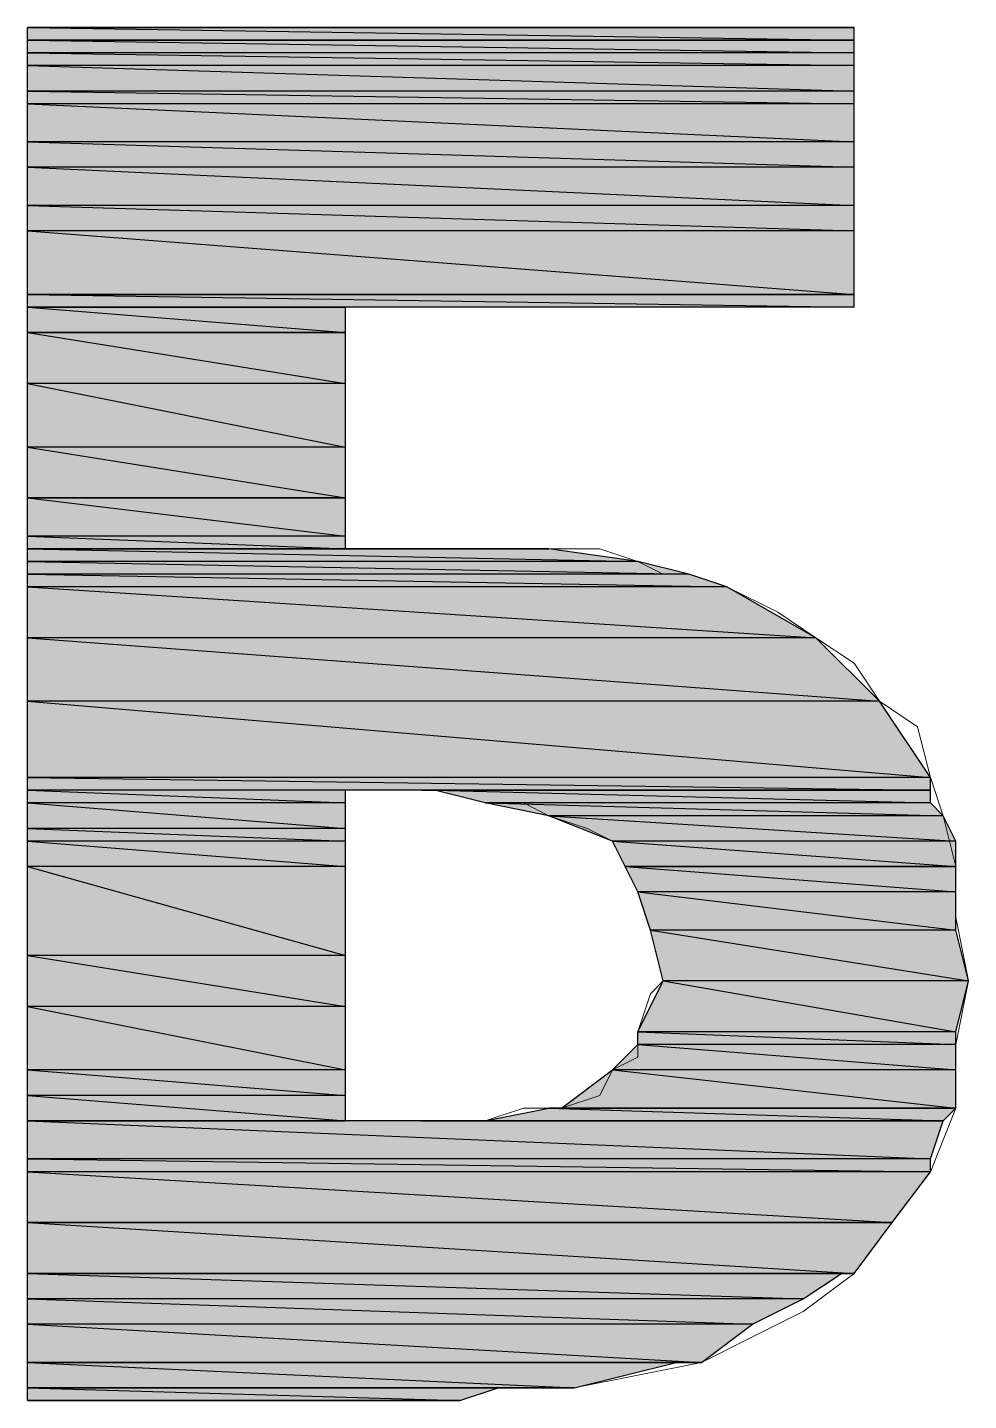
# Model space of a CAD drawing. Header units: millimetres. Extents: x -678 to 5260, y -935 to 3264.
# Drawn here: x 4896.71 to 4921.27, y -830.98 to -795.13 of the extents above; entities that cross this region are included whole.
import ezdxf

# ---------------------------------------------------------------- set-up
doc = ezdxf.new("R2010")
doc.units = ezdxf.units.MM
doc.header["$MEASUREMENT"] = 0
doc.layers.get('0').update_dxf_attribs({"linetype": 'CONTINUOUS'})

msp = doc.modelspace()

# ---------------------------------------------------------------- hatches: boundary and pattern name
at = {"true_color": 0x000007}
h = msp.add_hatch(color=7, dxfattribs=at)
h.paths.add_polyline_path([(4918.2869, -795.12832), (4896.71014, -795.12832), (4918.2869, -795.46027)])
h.paths.add_polyline_path([(4896.71014, -795.12832), (4918.2869, -795.46027), (4896.71014, -795.46027)])
h = msp.add_hatch(color=7, dxfattribs=at)
h.paths.add_polyline_path([(4918.2869, -795.46027), (4896.71014, -795.46027), (4918.2869, -795.79222)])
h.paths.add_polyline_path([(4896.71014, -795.46027), (4918.2869, -795.79222), (4896.71014, -795.79222)])
h = msp.add_hatch(color=7, dxfattribs=at)
h.paths.add_polyline_path([(4918.2869, -795.79222), (4896.71014, -795.79222), (4918.2869, -796.12417)])
h.paths.add_polyline_path([(4896.71014, -795.79222), (4918.2869, -796.12417), (4896.71014, -796.12417)])
h = msp.add_hatch(color=7, dxfattribs=at)
h.paths.add_polyline_path([(4918.2869, -796.12417), (4896.71014, -796.12417), (4918.2869, -796.78807)])
h.paths.add_polyline_path([(4896.71014, -796.12417), (4918.2869, -796.78807), (4896.71014, -796.78807)])
h = msp.add_hatch(color=7, dxfattribs=at)
h.paths.add_polyline_path([(4918.2869, -796.78807), (4896.71014, -796.78807), (4918.2869, -797.12002)])
h.paths.add_polyline_path([(4896.71014, -796.78807), (4918.2869, -797.12002), (4896.71014, -797.12002)])
h = msp.add_hatch(color=7, dxfattribs=at)
h.paths.add_polyline_path([(4918.2869, -797.12002), (4896.71014, -797.12002), (4918.2869, -798.11587)])
h.paths.add_polyline_path([(4896.71014, -797.12002), (4918.2869, -798.11587), (4896.71014, -798.11587)])
h = msp.add_hatch(color=7, dxfattribs=at)
h.paths.add_polyline_path([(4918.2869, -798.11587), (4896.71014, -798.11587), (4918.2869, -798.77977)])
h.paths.add_polyline_path([(4896.71014, -798.11587), (4918.2869, -798.77977), (4896.71014, -798.77977)])
h = msp.add_hatch(color=7, dxfattribs=at)
h.paths.add_polyline_path([(4918.2869, -798.77977), (4896.71014, -798.77977), (4918.2869, -799.77562)])
h.paths.add_polyline_path([(4896.71014, -798.77977), (4918.2869, -799.77562), (4896.71014, -799.77562)])
h = msp.add_hatch(color=7, dxfattribs=at)
h.paths.add_polyline_path([(4918.2869, -799.77562), (4896.71014, -799.77562), (4918.2869, -800.43952)])
h.paths.add_polyline_path([(4896.71014, -799.77562), (4918.2869, -800.43952), (4896.71014, -800.43952)])
h = msp.add_hatch(color=7, dxfattribs=at)
h.paths.add_polyline_path([(4918.2869, -800.43952), (4896.71014, -800.43952), (4918.2869, -802.09927)])
h.paths.add_polyline_path([(4896.71014, -800.43952), (4918.2869, -802.09927), (4896.71014, -802.09927)])
h = msp.add_hatch(color=7, dxfattribs=at)
h.paths.add_polyline_path([(4918.2869, -802.09927), (4896.71014, -802.09927), (4918.2869, -802.43122)])
h.paths.add_polyline_path([(4896.71014, -802.09927), (4918.2869, -802.43122), (4896.71014, -802.43122)])
h = msp.add_hatch(color=7, dxfattribs=at)
h.paths.add_polyline_path([(4905.00889, -802.43122), (4896.71014, -802.43122), (4905.00889, -803.09512)])
h.paths.add_polyline_path([(4896.71014, -802.43122), (4905.00889, -803.09512), (4896.71014, -803.09512)])
h.paths.add_polyline_path([(4905.00889, -803.09512), (4896.71014, -803.09512)])
h.paths.add_polyline_path([(4896.71014, -803.09512), (4905.00889, -803.09512)])
h = msp.add_hatch(color=7, dxfattribs=at)
h.paths.add_polyline_path([(4905.00889, -803.09512), (4896.71014, -803.09512), (4905.00889, -804.42292)])
h.paths.add_polyline_path([(4896.71014, -803.09512), (4905.00889, -804.42292), (4896.71014, -804.42292)])
h = msp.add_hatch(color=7, dxfattribs=at)
h.paths.add_polyline_path([(4905.00889, -804.42292), (4896.71014, -804.42292), (4905.00889, -806.08267)])
h.paths.add_polyline_path([(4896.71014, -804.42292), (4905.00889, -806.08267), (4896.71014, -806.08267)])
h = msp.add_hatch(color=7, dxfattribs=at)
h.paths.add_polyline_path([(4905.00889, -806.08267), (4896.71014, -806.08267), (4905.00889, -807.41047)])
h.paths.add_polyline_path([(4896.71014, -806.08267), (4905.00889, -807.41047), (4896.71014, -807.41047)])
h = msp.add_hatch(color=7, dxfattribs=at)
h.paths.add_polyline_path([(4905.00889, -807.41047), (4896.71014, -807.41047), (4905.00889, -808.40633)])
h.paths.add_polyline_path([(4896.71014, -807.41047), (4905.00889, -808.40633), (4896.71014, -808.40633)])
h = msp.add_hatch(color=7, dxfattribs=at)
h.paths.add_polyline_path([(4905.00889, -808.40633), (4896.71014, -808.40633), (4905.00889, -808.73828)])
h.paths.add_polyline_path([(4896.71014, -808.40633), (4905.00889, -808.73828), (4896.71014, -808.73828)])
h = msp.add_hatch(color=7, dxfattribs=at)
h.paths.add_polyline_path([(4905.67279, -808.73828), (4896.71014, -808.73828)])
h.paths.add_polyline_path([(4905.67279, -808.73828), (4896.71014, -808.73828), (4905.00889, -808.73828)])
h = msp.add_hatch(color=7, dxfattribs=at)
h.paths.add_polyline_path([(4907.33254, -808.73828), (4896.71014, -808.73828)])
h.paths.add_polyline_path([(4907.33254, -808.73828), (4896.71014, -808.73828), (4905.67279, -808.73828)])
h = msp.add_hatch(color=7, dxfattribs=at)
h.paths.add_polyline_path([(4907.33254, -808.73828), (4896.71014, -808.73828), (4910.3201, -808.73828)])
h.paths.add_polyline_path([(4896.71014, -808.73828), (4910.3201, -808.73828)])
h = msp.add_hatch(color=7, dxfattribs=at)
h.paths.add_polyline_path([(4910.3201, -808.73828), (4896.71014, -808.73828), (4912.64375, -809.07023)])
h.paths.add_polyline_path([(4896.71014, -808.73828), (4912.64375, -809.07023), (4896.71014, -809.07023)])
h = msp.add_hatch(color=7, dxfattribs=at)
h.paths.add_polyline_path([(4912.64375, -809.07023), (4896.71014, -809.07023), (4913.97155, -809.40218)])
h.paths.add_polyline_path([(4896.71014, -809.07023), (4913.97155, -809.40218), (4896.71014, -809.40218)])
h = msp.add_hatch(color=7, dxfattribs=at)
h.paths.add_polyline_path([(4913.97155, -809.40218), (4896.71014, -809.40218), (4914.9674, -809.73413)])
h.paths.add_polyline_path([(4896.71014, -809.40218), (4914.9674, -809.73413), (4896.71014, -809.73413)])
h = msp.add_hatch(color=7, dxfattribs=at)
h.paths.add_polyline_path([(4914.9674, -809.73413), (4896.71014, -809.73413), (4917.29105, -811.06193)])
h.paths.add_polyline_path([(4896.71014, -809.73413), (4917.29105, -811.06193), (4896.71014, -811.06193)])
h = msp.add_hatch(color=7, dxfattribs=at)
h.paths.add_polyline_path([(4917.29105, -811.06193), (4896.71014, -811.06193), (4918.9508, -812.72168)])
h.paths.add_polyline_path([(4896.71014, -811.06193), (4918.9508, -812.72168), (4896.71014, -812.72168)])
h = msp.add_hatch(color=7, dxfattribs=at)
h.paths.add_polyline_path([(4918.9508, -812.72168), (4896.71014, -812.72168), (4920.2786, -814.71338)])
h.paths.add_polyline_path([(4896.71014, -812.72168), (4920.2786, -814.71338), (4896.71014, -814.71338)])
h = msp.add_hatch(color=7, dxfattribs=at)
h.paths.add_polyline_path([(4920.2786, -814.71338), (4896.71014, -814.71338), (4920.2786, -815.04533)])
h.paths.add_polyline_path([(4896.71014, -814.71338), (4920.2786, -815.04533), (4896.71014, -815.04533)])
h = msp.add_hatch(color=7, dxfattribs=at)
h.paths.add_polyline_path([(4905.00889, -815.04533), (4896.71014, -815.04533), (4905.00889, -815.37728)])
h.paths.add_polyline_path([(4896.71014, -815.04533), (4905.00889, -815.37728), (4896.71014, -815.37728)])
h = msp.add_hatch(color=7, dxfattribs=at)
h.paths.add_polyline_path([(4920.2786, -815.04533), (4907.33254, -815.04533), (4920.2786, -815.37728)])
h.paths.add_polyline_path([(4907.33254, -815.04533), (4920.2786, -815.37728), (4908.66035, -815.37728)])
h = msp.add_hatch(color=7, dxfattribs=at)
h.paths.add_polyline_path([(4905.00889, -815.37728), (4896.71014, -815.37728), (4905.00889, -816.04118)])
h.paths.add_polyline_path([(4896.71014, -815.37728), (4905.00889, -816.04118), (4896.71014, -816.04118)])
h = msp.add_hatch(color=7, dxfattribs=at)
h.paths.add_polyline_path([(4920.2786, -815.37728), (4908.66035, -815.37728), (4920.61055, -815.70923)])
h.paths.add_polyline_path([(4908.66035, -815.37728), (4920.61055, -815.70923), (4910.3201, -815.70923)])
h = msp.add_hatch(color=7, dxfattribs=at)
h.paths.add_polyline_path([(4920.61055, -815.70923), (4910.3201, -815.70923), (4920.9425, -816.37313)])
h.paths.add_polyline_path([(4910.3201, -815.70923), (4920.9425, -816.37313), (4911.97985, -816.37313)])
h = msp.add_hatch(color=7, dxfattribs=at)
h.paths.add_polyline_path([(4905.00889, -816.04118), (4896.71014, -816.04118), (4905.00889, -816.37313)])
h.paths.add_polyline_path([(4896.71014, -816.04118), (4905.00889, -816.37313), (4896.71014, -816.37313)])
h = msp.add_hatch(color=7, dxfattribs=at)
h.paths.add_polyline_path([(4905.00889, -816.37313), (4896.71014, -816.37313), (4905.00889, -817.03703)])
h.paths.add_polyline_path([(4896.71014, -816.37313), (4905.00889, -817.03703), (4896.71014, -817.03703)])
h = msp.add_hatch(color=7, dxfattribs=at)
h.paths.add_polyline_path([(4920.9425, -816.37313), (4911.97985, -816.37313), (4920.9425, -817.03703)])
h.paths.add_polyline_path([(4911.97985, -816.37313), (4920.9425, -817.03703), (4912.3118, -817.03703)])
h = msp.add_hatch(color=7, dxfattribs=at)
h.paths.add_polyline_path([(4905.00889, -817.03703), (4896.71014, -817.03703), (4905.00889, -819.36068)])
h.paths.add_polyline_path([(4896.71014, -817.03703), (4905.00889, -819.36068), (4896.71014, -819.36068)])
h = msp.add_hatch(color=7, dxfattribs=at)
h.paths.add_polyline_path([(4920.9425, -817.03703), (4912.3118, -817.03703), (4920.9425, -817.70093)])
h.paths.add_polyline_path([(4912.3118, -817.03703), (4920.9425, -817.70093), (4912.64375, -817.70093)])
h = msp.add_hatch(color=7, dxfattribs=at)
h.paths.add_polyline_path([(4920.9425, -817.70093), (4912.64375, -817.70093), (4920.9425, -818.69678)])
h.paths.add_polyline_path([(4912.64375, -817.70093), (4920.9425, -818.69678), (4912.9757, -818.69678)])
h = msp.add_hatch(color=7, dxfattribs=at)
h.paths.add_polyline_path([(4920.9425, -818.69678), (4912.9757, -818.69678), (4921.27445, -820.02458)])
h.paths.add_polyline_path([(4912.9757, -818.69678), (4921.27445, -820.02458), (4913.30765, -820.02458)])
h = msp.add_hatch(color=7, dxfattribs=at)
h.paths.add_polyline_path([(4905.00889, -819.36068), (4896.71014, -819.36068), (4905.00889, -820.68848)])
h.paths.add_polyline_path([(4896.71014, -819.36068), (4905.00889, -820.68848), (4896.71014, -820.68848)])
h = msp.add_hatch(color=7, dxfattribs=at)
h.paths.add_polyline_path([(4921.27445, -820.02458), (4913.30765, -820.02458), (4920.9425, -821.35238)])
h.paths.add_polyline_path([(4913.30765, -820.02458), (4920.9425, -821.35238), (4912.64375, -821.35238)])
h = msp.add_hatch(color=7, dxfattribs=at)
h.paths.add_polyline_path([(4905.00889, -820.68848), (4896.71014, -820.68848), (4905.00889, -822.34823)])
h.paths.add_polyline_path([(4896.71014, -820.68848), (4905.00889, -822.34823), (4896.71014, -822.34823)])
h = msp.add_hatch(color=7, dxfattribs=at)
h.paths.add_polyline_path([(4920.9425, -821.68433), (4912.64375, -821.68433), (4920.9425, -822.34823)])
h.paths.add_polyline_path([(4912.64375, -821.68433), (4920.9425, -822.34823), (4911.97985, -822.34823)])
h = msp.add_hatch(color=7, dxfattribs=at)
h.paths.add_polyline_path([(4920.9425, -821.35238), (4912.64375, -821.35238), (4920.9425, -821.68433)])
h.paths.add_polyline_path([(4912.64375, -821.35238), (4920.9425, -821.68433), (4912.64375, -821.68433)])
h = msp.add_hatch(color=7, dxfattribs=at)
h.paths.add_polyline_path([(4905.00889, -822.34823), (4896.71014, -822.34823), (4905.00889, -823.01213)])
h.paths.add_polyline_path([(4896.71014, -822.34823), (4905.00889, -823.01213), (4896.71014, -823.01213)])
h = msp.add_hatch(color=7, dxfattribs=at)
h.paths.add_polyline_path([(4920.9425, -822.34823), (4911.97985, -822.34823), (4920.9425, -823.34408)])
h.paths.add_polyline_path([(4911.97985, -822.34823), (4920.9425, -823.34408), (4910.65205, -823.34408)])
h = msp.add_hatch(color=7, dxfattribs=at)
h.paths.add_polyline_path([(4905.00889, -823.01213), (4896.71014, -823.01213), (4905.00889, -823.67603)])
h.paths.add_polyline_path([(4896.71014, -823.01213), (4905.00889, -823.67603), (4896.71014, -823.67603)])
h = msp.add_hatch(color=7, dxfattribs=at)
h.paths.add_polyline_path([(4920.9425, -823.34408), (4910.3201, -823.34408), (4920.61055, -823.67603)])
h.paths.add_polyline_path([(4910.3201, -823.34408), (4920.61055, -823.67603), (4908.66035, -823.67603)])
h = msp.add_hatch(color=7, dxfattribs=at)
h.paths.add_polyline_path([(4920.61055, -823.67603), (4896.71014, -823.67603), (4920.2786, -824.67189)])
h.paths.add_polyline_path([(4896.71014, -823.67603), (4920.2786, -824.67189), (4896.71014, -824.67189)])
h = msp.add_hatch(color=7, dxfattribs=at)
h.paths.add_polyline_path([(4920.2786, -824.67189), (4896.71014, -824.67189), (4920.2786, -825.00384)])
h.paths.add_polyline_path([(4896.71014, -824.67189), (4920.2786, -825.00384), (4896.71014, -825.00384)])
h = msp.add_hatch(color=7, dxfattribs=at)
h.paths.add_polyline_path([(4920.2786, -825.00384), (4896.71014, -825.00384), (4919.28275, -826.33164)])
h.paths.add_polyline_path([(4896.71014, -825.00384), (4919.28275, -826.33164), (4896.71014, -826.33164)])
h = msp.add_hatch(color=7, dxfattribs=at)
h.paths.add_polyline_path([(4919.28275, -826.33164), (4896.71014, -826.33164), (4918.2869, -827.65944)])
h.paths.add_polyline_path([(4896.71014, -826.33164), (4918.2869, -827.65944), (4896.71014, -827.65944)])
h = msp.add_hatch(color=7, dxfattribs=at)
h.paths.add_polyline_path([(4918.2869, -827.65944), (4896.71014, -827.65944), (4917.95495, -827.65944)])
h.paths.add_polyline_path([(4896.71014, -827.65944), (4917.95495, -827.65944)])
h = msp.add_hatch(color=7, dxfattribs=at)
h.paths.add_polyline_path([(4917.95495, -827.65944), (4896.71014, -827.65944), (4916.9591, -828.32334)])
h.paths.add_polyline_path([(4896.71014, -827.65944), (4916.9591, -828.32334), (4896.71014, -828.32334)])
h = msp.add_hatch(color=7, dxfattribs=at)
h.paths.add_polyline_path([(4916.9591, -828.32334), (4896.71014, -828.32334), (4915.6313, -828.98724)])
h.paths.add_polyline_path([(4896.71014, -828.32334), (4915.6313, -828.98724), (4896.71014, -828.98724)])
h = msp.add_hatch(color=7, dxfattribs=at)
h.paths.add_polyline_path([(4915.6313, -828.98724), (4896.71014, -828.98724), (4914.3035, -829.98309)])
h.paths.add_polyline_path([(4896.71014, -828.98724), (4914.3035, -829.98309), (4896.71014, -829.98309)])
h = msp.add_hatch(color=7, dxfattribs=at)
h.paths.add_polyline_path([(4914.3035, -829.98309), (4896.71014, -829.98309), (4913.6396, -829.98309)])
h.paths.add_polyline_path([(4896.71014, -829.98309), (4913.6396, -829.98309)])
h = msp.add_hatch(color=7, dxfattribs=at)
h.paths.add_polyline_path([(4913.6396, -829.98309), (4896.71014, -829.98309), (4910.984, -830.64699)])
h.paths.add_polyline_path([(4896.71014, -829.98309), (4910.984, -830.64699), (4896.71014, -830.64699)])
h = msp.add_hatch(color=7, dxfattribs=at)
h.paths.add_polyline_path([(4908.9923, -830.64699), (4896.71014, -830.64699)])
h.paths.add_polyline_path([(4908.9923, -830.64699), (4896.71014, -830.64699), (4910.984, -830.64699)])
h = msp.add_hatch(color=7, dxfattribs=at)
h.paths.add_polyline_path([(4908.9923, -830.64699), (4896.71014, -830.64699), (4907.99645, -830.97894)])
h.paths.add_polyline_path([(4896.71014, -830.64699), (4907.99645, -830.97894), (4896.71014, -830.97894)])
h = msp.add_hatch(color=7, dxfattribs=at)
h.paths.add_polyline_path([(4907.6645, -830.97894), (4897.04209, -830.97894)])
h.paths.add_polyline_path([(4907.6645, -830.97894), (4897.04209, -830.97894), (4907.99645, -830.97894)])

# ---------------------------------------------------------------- linework, layer by layer
at = {"color": 7, "linetype": 'Continuous', "lineweight": -2, "true_color": 0x000007}
for points in [[(4897.04209, -795.12832), (4918.2869, -795.12832), (4896.71014, -795.12832)], [(4918.2869, -795.12832), (4896.71014, -795.12832), (4918.2869, -795.46027)], [(4896.71014, -795.12832), (4918.2869, -795.46027), (4896.71014, -795.46027)], [(4918.2869, -795.12832), (4897.04209, -795.12832)], [(4896.71014, -795.46027), (4918.2869, -795.46027), (4918.2869, -795.46027)], [(4918.2869, -795.46027), (4918.2869, -795.46027), (4896.71014, -795.46027)], [(4918.2869, -795.46027), (4896.71014, -795.46027), (4918.2869, -795.79222)], [(4896.71014, -795.46027), (4918.2869, -795.79222), (4896.71014, -795.79222)], [(4918.2869, -795.79222), (4896.71014, -795.79222), (4918.2869, -796.12417)], [(4896.71014, -795.79222), (4918.2869, -796.12417), (4896.71014, -796.12417)], [(4918.2869, -796.12417), (4896.71014, -796.12417), (4918.2869, -796.78807)], [(4896.71014, -796.12417), (4918.2869, -796.78807), (4896.71014, -796.78807)], [(4918.2869, -796.78807), (4896.71014, -796.78807), (4918.2869, -797.12002)], [(4896.71014, -796.78807), (4918.2869, -797.12002), (4896.71014, -797.12002)], [(4918.2869, -797.12002), (4896.71014, -797.12002), (4918.2869, -798.11587)], [(4896.71014, -797.12002), (4918.2869, -798.11587), (4896.71014, -798.11587)], [(4918.2869, -798.11587), (4896.71014, -798.11587), (4918.2869, -798.77977)], [(4896.71014, -798.11587), (4918.2869, -798.77977), (4896.71014, -798.77977)], [(4918.2869, -798.77977), (4896.71014, -798.77977), (4918.2869, -799.77562)], [(4896.71014, -798.77977), (4918.2869, -799.77562), (4896.71014, -799.77562)], [(4918.2869, -799.77562), (4896.71014, -799.77562), (4918.2869, -800.43952)], [(4896.71014, -799.77562), (4918.2869, -800.43952), (4896.71014, -800.43952)], [(4918.2869, -800.43952), (4896.71014, -800.43952), (4918.2869, -802.09927)], [(4896.71014, -800.43952), (4918.2869, -802.09927), (4896.71014, -802.09927)], [(4918.2869, -802.09927), (4896.71014, -802.09927)], [(4896.71014, -802.09927), (4918.2869, -802.09927)], [(4918.2869, -802.09927), (4896.71014, -802.09927), (4918.2869, -802.43122)], [(4896.71014, -802.09927), (4918.2869, -802.43122), (4896.71014, -802.43122)], [(4905.00889, -802.43122), (4905.00889, -802.43122), (4896.71014, -802.43122)], [(4905.00889, -802.43122), (4896.71014, -802.43122)], [(4905.00889, -802.43122), (4896.71014, -802.43122), (4905.00889, -803.09512)], [(4896.71014, -802.43122), (4905.00889, -803.09512), (4896.71014, -803.09512)], [(4905.00889, -803.09512), (4896.71014, -803.09512)], [(4896.71014, -803.09512), (4905.00889, -803.09512), (4905.00889, -803.09512)], [(4905.00889, -803.09512), (4896.71014, -803.09512), (4905.00889, -804.42292)], [(4896.71014, -803.09512), (4905.00889, -804.42292), (4896.71014, -804.42292)], [(4905.00889, -804.42292), (4896.71014, -804.42292), (4905.00889, -806.08267)], [(4896.71014, -804.42292), (4905.00889, -806.08267), (4896.71014, -806.08267)], [(4905.00889, -806.08267), (4896.71014, -806.08267), (4905.00889, -807.41047)], [(4896.71014, -806.08267), (4905.00889, -807.41047), (4896.71014, -807.41047)], [(4905.00889, -807.41047), (4896.71014, -807.41047)], [(4896.71014, -807.41047), (4905.00889, -807.41047)], [(4905.00889, -807.41047), (4896.71014, -807.41047), (4905.00889, -808.40633)], [(4896.71014, -807.41047), (4905.00889, -808.40633), (4896.71014, -808.40633)], [(4905.00889, -808.40633), (4896.71014, -808.40633), (4905.00889, -808.73828)], [(4896.71014, -808.40633), (4905.00889, -808.73828), (4896.71014, -808.73828)], [(4905.67279, -808.73828), (4905.67279, -808.73828), (4896.71014, -808.73828)], [(4905.67279, -808.73828), (4896.71014, -808.73828), (4905.00889, -808.73828)], [(4907.33254, -808.73828), (4907.33254, -808.73828), (4896.71014, -808.73828)], [(4907.33254, -808.73828), (4896.71014, -808.73828), (4905.67279, -808.73828)], [(4907.33254, -808.73828), (4896.71014, -808.73828), (4910.3201, -808.73828)], [(4896.71014, -808.73828), (4910.3201, -808.73828)], [(4910.3201, -808.73828), (4896.71014, -808.73828), (4912.64375, -809.07023)], [(4896.71014, -808.73828), (4912.64375, -809.07023), (4896.71014, -809.07023)], [(4912.64375, -809.07023), (4896.71014, -809.07023), (4913.97155, -809.40218)], [(4896.71014, -809.07023), (4913.97155, -809.40218), (4896.71014, -809.40218)], [(4913.97155, -809.40218), (4896.71014, -809.40218), (4914.9674, -809.73413)], [(4896.71014, -809.40218), (4914.9674, -809.73413), (4896.71014, -809.73413)], [(4914.9674, -809.73413), (4896.71014, -809.73413), (4917.29105, -811.06193)], [(4896.71014, -809.73413), (4917.29105, -811.06193), (4896.71014, -811.06193)], [(4917.29105, -811.06193), (4896.71014, -811.06193), (4918.9508, -812.72168)], [(4896.71014, -811.06193), (4918.9508, -812.72168), (4896.71014, -812.72168)], [(4918.9508, -812.72168), (4896.71014, -812.72168), (4920.2786, -814.71338)], [(4896.71014, -812.72168), (4920.2786, -814.71338), (4896.71014, -814.71338)], [(4920.2786, -814.71338), (4896.71014, -814.71338), (4920.2786, -815.04533)], [(4896.71014, -814.71338), (4920.2786, -815.04533), (4896.71014, -815.04533)], [(4905.00889, -815.04533), (4896.71014, -815.04533), (4905.00889, -815.37728)], [(4896.71014, -815.04533), (4905.00889, -815.37728), (4896.71014, -815.37728)], [(4920.2786, -815.04533), (4907.00059, -815.04533)], [(4907.00059, -815.04533), (4920.2786, -815.04533), (4907.33254, -815.04533)], [(4920.2786, -815.04533), (4907.33254, -815.04533), (4920.2786, -815.37728)], [(4907.33254, -815.04533), (4920.2786, -815.37728), (4908.66035, -815.37728)], [(4905.00889, -815.37728), (4896.71014, -815.37728), (4905.00889, -816.04118)], [(4896.71014, -815.37728), (4905.00889, -816.04118), (4896.71014, -816.04118)], [(4920.2786, -815.37728), (4908.66035, -815.37728), (4920.61055, -815.70923)], [(4908.66035, -815.37728), (4920.61055, -815.70923), (4910.3201, -815.70923)], [(4920.61055, -815.70923), (4910.3201, -815.70923), (4920.9425, -816.37313)], [(4910.3201, -815.70923), (4920.9425, -816.37313), (4911.97985, -816.37313)], [(4905.00889, -816.04118), (4896.71014, -816.04118), (4905.00889, -816.37313)], [(4896.71014, -816.04118), (4905.00889, -816.37313), (4896.71014, -816.37313)], [(4905.00889, -816.37313), (4896.71014, -816.37313), (4905.00889, -817.03703)], [(4896.71014, -816.37313), (4905.00889, -817.03703), (4896.71014, -817.03703)], [(4920.9425, -816.37313), (4911.97985, -816.37313), (4920.9425, -817.03703)], [(4911.97985, -816.37313), (4920.9425, -817.03703), (4912.3118, -817.03703)], [(4905.00889, -817.03703), (4896.71014, -817.03703), (4905.00889, -819.36068)], [(4896.71014, -817.03703), (4905.00889, -819.36068), (4896.71014, -819.36068)], [(4920.9425, -817.03703), (4912.3118, -817.03703)], [(4912.3118, -817.03703), (4920.9425, -817.03703)], [(4920.9425, -817.03703), (4912.3118, -817.03703), (4920.9425, -817.70093)], [(4912.3118, -817.03703), (4920.9425, -817.70093), (4912.64375, -817.70093)], [(4920.9425, -817.70093), (4912.64375, -817.70093), (4920.9425, -818.69678)], [(4912.64375, -817.70093), (4920.9425, -818.69678), (4912.9757, -818.69678)], [(4920.9425, -818.69678), (4912.9757, -818.69678), (4921.27445, -820.02458)], [(4912.9757, -818.69678), (4921.27445, -820.02458), (4913.30765, -820.02458)], [(4905.00889, -819.36068), (4896.71014, -819.36068), (4905.00889, -820.68848)], [(4896.71014, -819.36068), (4905.00889, -820.68848), (4896.71014, -820.68848)], [(4913.30765, -820.02458), (4920.9425, -821.35238), (4912.64375, -821.35238)], [(4921.27445, -820.02458), (4913.30765, -820.02458), (4920.9425, -821.35238)], [(4905.00889, -820.68848), (4896.71014, -820.68848), (4905.00889, -822.34823)], [(4896.71014, -820.68848), (4905.00889, -822.34823), (4896.71014, -822.34823)], [(4912.64375, -821.68433), (4920.9425, -822.34823), (4911.97985, -822.34823)], [(4920.9425, -821.35238), (4912.64375, -821.35238), (4920.9425, -821.68433)], [(4912.64375, -821.35238), (4920.9425, -821.68433), (4912.64375, -821.68433)], [(4920.9425, -821.68433), (4912.64375, -821.68433), (4920.9425, -822.34823)], [(4905.00889, -822.34823), (4896.71014, -822.34823), (4905.00889, -823.01213)], [(4896.71014, -822.34823), (4905.00889, -823.01213), (4896.71014, -823.01213)], [(4911.97985, -822.34823), (4920.9425, -823.34408), (4910.65205, -823.34408)], [(4920.9425, -822.34823), (4911.97985, -822.34823), (4920.9425, -823.34408)], [(4905.00889, -823.01213), (4896.71014, -823.01213), (4905.00889, -823.67603)], [(4896.71014, -823.01213), (4905.00889, -823.67603), (4896.71014, -823.67603)], [(4910.3201, -823.34408), (4920.61055, -823.67603), (4908.66035, -823.67603)], [(4910.65205, -823.34408), (4920.9425, -823.34408), (4910.3201, -823.34408)], [(4920.9425, -823.34408), (4910.3201, -823.34408), (4920.61055, -823.67603)], [(4920.9425, -823.34408), (4910.65205, -823.34408)], [(4905.00889, -823.67603), (4905.00889, -823.67603), (4896.71014, -823.67603)], [(4905.00889, -823.67603), (4896.71014, -823.67603)], [(4920.61055, -823.67603), (4896.71014, -823.67603), (4920.2786, -824.67189)], [(4896.71014, -823.67603), (4920.2786, -824.67189), (4896.71014, -824.67189)], [(4907.33254, -823.67603), (4920.61055, -823.67603), (4907.00059, -823.67603)], [(4908.66035, -823.67603), (4920.61055, -823.67603), (4907.33254, -823.67603)], [(4920.61055, -823.67603), (4907.33254, -823.67603)], [(4920.61055, -823.67603), (4908.66035, -823.67603)], [(4920.2786, -824.67189), (4896.71014, -824.67189), (4920.2786, -825.00384)], [(4896.71014, -824.67189), (4920.2786, -825.00384), (4896.71014, -825.00384)], [(4920.2786, -825.00384), (4896.71014, -825.00384), (4919.28275, -826.33164)], [(4896.71014, -825.00384), (4919.28275, -826.33164), (4896.71014, -826.33164)], [(4919.28275, -826.33164), (4896.71014, -826.33164)], [(4896.71014, -826.33164), (4919.28275, -826.33164)], [(4919.28275, -826.33164), (4896.71014, -826.33164), (4918.2869, -827.65944)], [(4896.71014, -826.33164), (4918.2869, -827.65944), (4896.71014, -827.65944)], [(4918.2869, -827.65944), (4896.71014, -827.65944), (4917.95495, -827.65944)], [(4896.71014, -827.65944), (4917.95495, -827.65944)], [(4917.95495, -827.65944), (4896.71014, -827.65944), (4916.9591, -828.32334)], [(4896.71014, -827.65944), (4916.9591, -828.32334), (4896.71014, -828.32334)], [(4916.9591, -828.32334), (4896.71014, -828.32334), (4915.6313, -828.98724)], [(4896.71014, -828.32334), (4915.6313, -828.98724), (4896.71014, -828.98724)], [(4915.6313, -828.98724), (4896.71014, -828.98724), (4914.3035, -829.98309)], [(4896.71014, -828.98724), (4914.3035, -829.98309), (4896.71014, -829.98309)], [(4914.3035, -829.98309), (4896.71014, -829.98309), (4913.6396, -829.98309)], [(4896.71014, -829.98309), (4913.6396, -829.98309)], [(4913.6396, -829.98309), (4896.71014, -829.98309), (4910.984, -830.64699)], [(4896.71014, -829.98309), (4910.984, -830.64699), (4896.71014, -830.64699)], [(4910.984, -830.64699), (4896.71014, -830.64699)], [(4896.71014, -830.64699), (4910.984, -830.64699)], [(4908.9923, -830.64699), (4908.9923, -830.64699), (4896.71014, -830.64699)], [(4908.9923, -830.64699), (4896.71014, -830.64699), (4910.984, -830.64699)], [(4908.9923, -830.64699), (4896.71014, -830.64699), (4907.99645, -830.97894)], [(4896.71014, -830.64699), (4907.99645, -830.97894), (4896.71014, -830.97894)], [(4907.99645, -830.97894), (4896.71014, -830.97894)], [(4896.71014, -830.97894), (4907.99645, -830.97894), (4897.04209, -830.97894)], [(4907.6645, -830.97894), (4907.6645, -830.97894), (4897.04209, -830.97894)], [(4907.6645, -830.97894), (4897.04209, -830.97894), (4907.99645, -830.97894)]]:
    msp.add_lwpolyline(points, close=True, dxfattribs=at)
at = {"color": 7, "linetype": 'Continuous', "lineweight": 9, "true_color": 0x000007}
for points in [[(4921.27445, -820.02458), (4920.9425, -821.68433), (4920.9425, -823.34408), (4920.2786, -825.00384), (4919.28275, -826.33164), (4918.2869, -827.65944), (4916.9591, -828.65529), (4915.6313, -829.31919), (4914.3035, -829.98309), (4912.64375, -830.31504), (4910.984, -830.64699), (4908.9923, -830.64699), (4907.99645, -830.97894), (4907.6645, -830.97894), (4907.33254, -830.97894), (4907.00059, -830.97894), (4906.33669, -830.97894), (4905.00889, -830.97894), (4903.68109, -830.97894), (4901.02549, -830.97894), (4899.69769, -830.97894), (4898.70184, -830.97894), (4897.70599, -830.97894), (4897.04209, -830.97894), (4896.71014, -830.97894), (4896.71014, -830.64699), (4896.71014, -829.98309), (4896.71014, -828.98724), (4896.71014, -827.65944), (4896.71014, -826.33164), (4896.71014, -824.67189), (4896.71014, -822.68018), (4896.71014, -820.68848), (4896.71014, -816.37313), (4896.71014, -807.41047), (4896.71014, -805.08682), (4896.71014, -803.09512), (4896.71014, -801.43537), (4896.71014, -799.77562), (4896.71014, -798.11587), (4896.71014, -796.78807), (4896.71014, -796.12417), (4896.71014, -795.46027), (4896.71014, -795.12832), (4897.04209, -795.12832), (4897.37404, -795.12832), (4898.03794, -795.12832), (4898.70184, -795.12832), (4899.36574, -795.12832), (4900.36159, -795.12832), (4901.35744, -795.12832), (4904.01304, -795.12832), (4906.66864, -795.12832), (4909.32425, -795.12832), (4911.97985, -795.12832), (4914.3035, -795.12832), (4915.29935, -795.12832), (4916.2952, -795.12832), (4916.9591, -795.12832), (4917.623, -795.12832), (4917.95495, -795.12832), (4918.2869, -795.12832), (4918.2869, -795.46027), (4918.2869, -795.79222), (4918.2869, -796.12417), (4918.2869, -797.12002), (4918.2869, -798.77977), (4918.2869, -800.43952), (4918.2869, -801.43537), (4918.2869, -802.09927), (4918.2869, -802.09927), (4918.2869, -802.43122), (4917.95495, -802.43122), (4917.95495, -802.43122), (4916.9591, -802.43122), (4915.6313, -802.43122), (4914.3035, -802.43122), (4910.984, -802.43122), (4909.32425, -802.43122), (4907.99645, -802.43122), (4906.33669, -802.43122), (4905.67279, -802.43122), (4905.00889, -802.43122), (4905.00889, -802.43122), (4905.00889, -802.76317), (4905.00889, -803.09512), (4905.00889, -804.42292), (4905.00889, -806.08267), (4905.00889, -807.41047), (4905.00889, -808.07438), (4905.00889, -808.40633), (4905.00889, -808.73828), (4905.00889, -808.73828), (4905.34084, -808.73828), (4905.67279, -808.73828), (4907.33254, -808.73828), (4909.32425, -808.73828), (4910.3201, -808.73828), (4911.6479, -808.73828), (4912.64375, -809.07023), (4913.30765, -809.40218), (4913.97155, -809.40218), (4914.9674, -809.73413), (4916.2952, -810.39803), (4917.29105, -811.06193), (4918.2869, -811.72583), (4918.9508, -812.72168), (4919.94665, -813.38558), (4920.2786, -814.71338), (4920.61055, -815.70923), (4920.9425, -817.03703), (4920.9425, -818.36483)], [(4913.30765, -820.02458), (4912.9757, -818.69678), (4912.64375, -817.70093), (4912.3118, -817.03703), (4911.97985, -816.37313), (4911.31595, -816.04118), (4910.3201, -815.70923), (4909.6562, -815.37728), (4908.66035, -815.37728), (4907.33254, -815.04533), (4907.33254, -815.04533), (4907.00059, -815.04533), (4906.33669, -815.04533), (4905.67279, -815.04533), (4905.00889, -815.04533), (4905.00889, -815.04533), (4905.00889, -815.37728), (4905.00889, -815.70923), (4905.00889, -816.04118), (4905.00889, -817.03703), (4905.00889, -818.03288), (4905.00889, -819.36068), (4905.00889, -821.02043), (4905.00889, -822.34823), (4905.00889, -823.01213), (4905.00889, -823.34408), (4905.00889, -823.67603), (4905.00889, -823.67603), (4905.67279, -823.67603), (4906.33669, -823.67603), (4907.00059, -823.67603), (4907.33254, -823.67603), (4907.33254, -823.67603), (4908.66035, -823.67603), (4909.6562, -823.34408), (4910.65205, -823.34408), (4911.6479, -823.01213), (4911.97985, -822.34823), (4912.64375, -822.01628), (4912.64375, -821.35238), (4912.9757, -820.35653)]]:
    msp.add_lwpolyline(points, close=True, dxfattribs=at)

doc.saveas('drawing.dxf')
